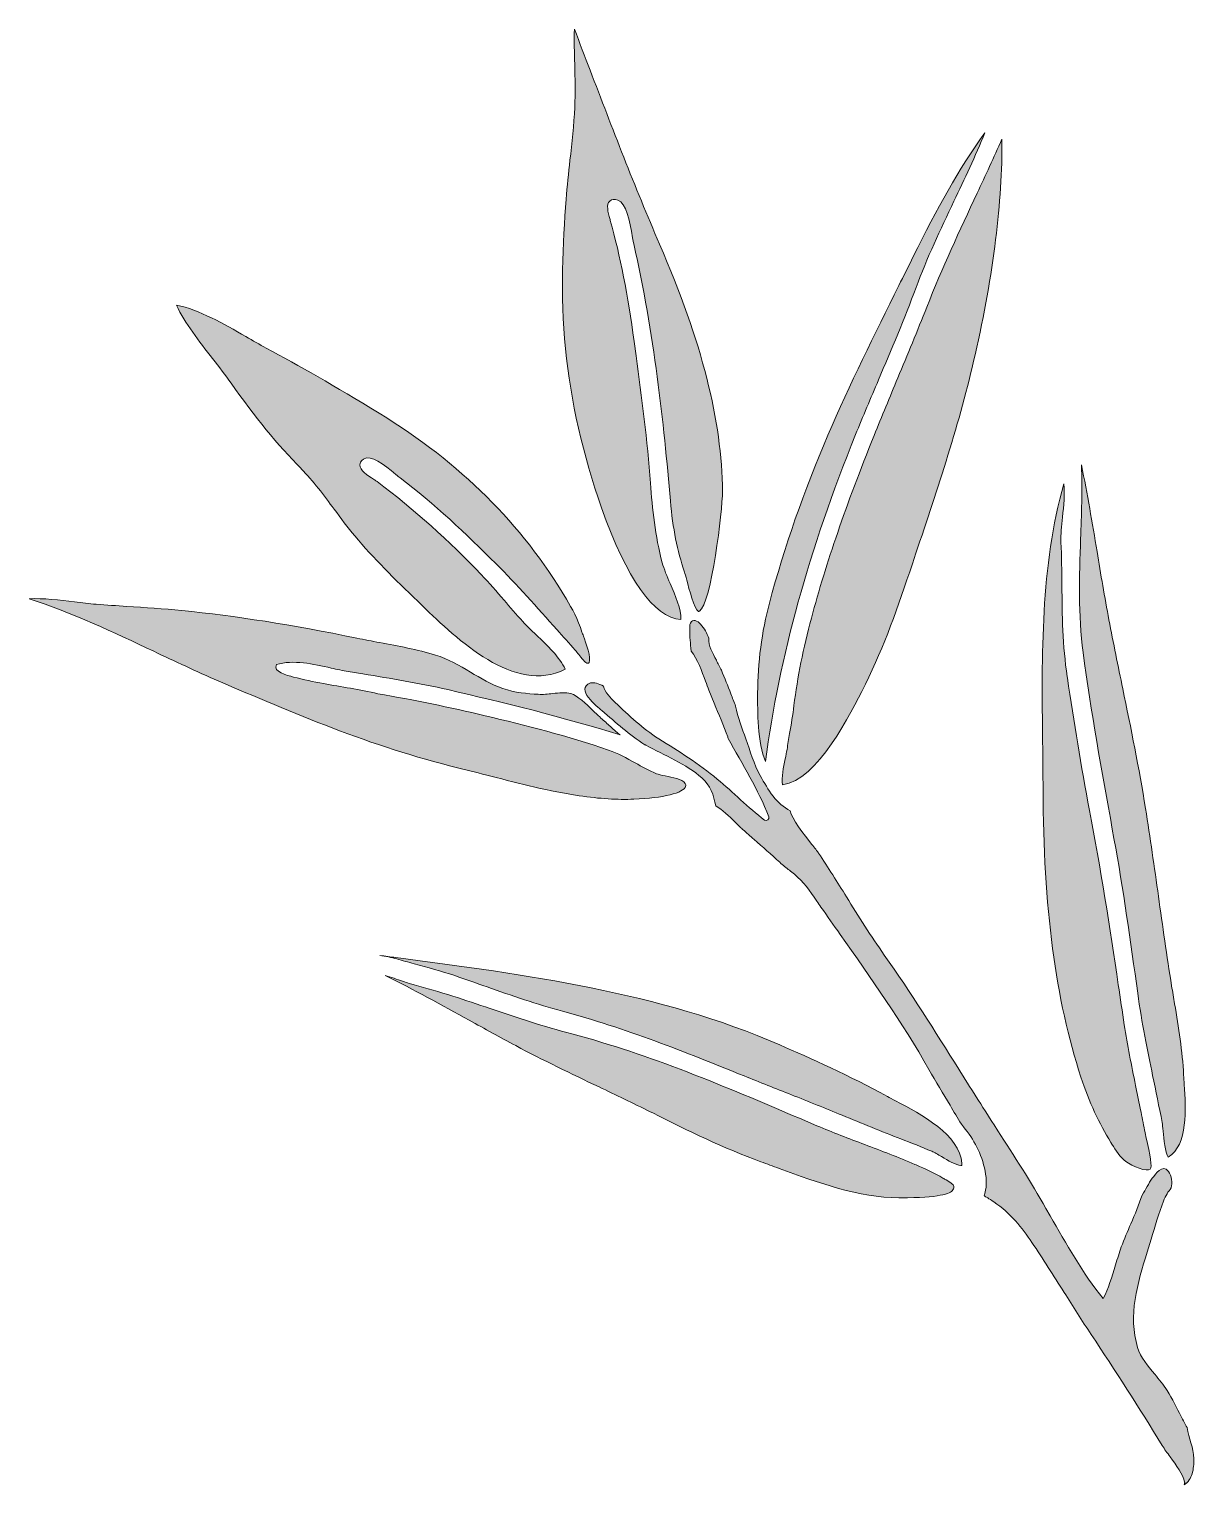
# Model space of a CAD drawing. Header units: inches. Extents: x 42 to 168, y -287 to -10.
# Drawn here: x 41.5 to 113, y -211.3 to -122 of the extents above; entities that cross this region are included whole.
import ezdxf

# ---------------------------------------------------------------- set-up
doc = ezdxf.new("R2010")
doc.units = ezdxf.units.IN
doc.header["$MEASUREMENT"] = 0
doc.layers.add('_U+0421_U+043B_U+043E_U+0439 1', color=7, linetype='Continuous')

# ---------------------------------------------------------------- blocks, each defined once
blk = doc.blocks.new('block 2')
at = {"layer": '_U+0421_U+043B_U+043E_U+0439 1', "true_color": 0xffffff}
h = blk.add_hatch(color=7, dxfattribs=at)
h.dxf.hatch_style = 2
edge = h.paths.add_edge_path()
edge.add_spline(control_points=[(76.624, -151.334), (78.183, -155.735), (79.82, -158.042), (81.492, -158.195), (81.502, -157.537), (81.163, -156.75), (80.834, -155.986), (80.638, -155.53), (80.453, -155.099), (80.348, -154.709), (79.909, -153.073), (79.741, -151.392), (79.626, -149.82), (79.434, -147.219), (79.082, -144.579), (78.741, -142.025), (78.741, -142.025), (78.623, -141.137), (78.623, -141.137), (78.247, -138.305), (77.769, -135.881), (77.162, -133.726), (77.162, -133.726), (77.143, -133.661), (77.143, -133.661), (77.007, -133.186), (76.904, -132.741), (77.129, -132.528), (77.245, -132.419), (77.41, -132.4), (77.621, -132.472), (78.131, -132.648), (78.35, -133.709), (78.531, -134.781), (78.558, -134.943), (78.581, -135.075), (78.599, -135.158), (79.849, -140.594), (80.438, -146.176), (80.849, -150.919), (80.996, -152.616), (81.263, -153.961), (81.714, -155.279), (81.747, -155.376), (81.794, -155.553), (81.851, -155.771), (81.99, -156.306), (82.317, -157.559), (82.578, -157.692), (82.591, -157.698), (82.598, -157.702), (82.623, -157.686), (83.354, -157.235), (84.048, -151.468), (84.041, -150.35), (84.013, -146.016), (82.787, -141.194), (80.185, -135.174), (80.185, -135.174), (80.185, -135.174), (80.185, -135.174), (78.661, -131.665), (77.271, -128.029), (75.926, -124.513), (75.604, -123.67), (75.282, -122.828), (74.958, -121.986), (74.94, -122.705), (74.959, -123.425), (74.977, -124.129), (75, -124.997), (75.024, -125.896), (74.979, -126.784), (74.924, -127.867), (74.805, -128.966), (74.689, -130.029), (74.603, -130.814), (74.514, -131.626), (74.453, -132.423), (74.249, -135.088), (74.084, -138.261), (74.413, -141.588), (74.728, -144.769), (75.492, -148.139), (76.624, -151.334)], knot_values=[0, 0, 0, 0, 1, 1, 1, 2, 2, 2, 3, 3, 3, 4, 4, 4, 5, 5, 5, 6, 6, 6, 7, 7, 7, 8, 8, 8, 9, 9, 9, 10, 10, 10, 11, 11, 11, 12, 12, 12, 13, 13, 13, 14, 14, 14, 15, 15, 15, 16, 16, 16, 17, 17, 17, 18, 18, 18, 19, 19, 19, 20, 20, 20, 21, 21, 21, 22, 22, 22, 23, 23, 23, 24, 24, 24, 25, 25, 25, 26, 26, 26, 27, 27, 27, 28, 28, 28, 28], degree=3, periodic=1)
h = blk.add_hatch(color=7, dxfattribs=at)
h.dxf.hatch_style = 2
edge = h.paths.add_edge_path()
edge.add_spline(control_points=[(92.207, -146.852), (92.661, -145.732), (93.143, -144.598), (93.609, -143.502), (94.395, -141.654), (95.208, -139.743), (95.913, -137.836), (96.583, -136.022), (97.424, -134.254), (98.239, -132.545), (98.887, -131.182), (99.555, -129.781), (100.136, -128.353), (98.497, -130.601), (97.212, -132.967), (95.746, -135.932), (95.451, -136.527), (95.156, -137.121), (94.861, -137.715), (93.382, -140.69), (91.852, -143.766), (90.512, -146.885), (89.028, -150.338), (87.854, -153.706), (86.921, -157.181), (86.456, -158.913), (86.199, -160.875), (86.197, -162.705), (86.197, -162.705), (86.197, -162.745), (86.197, -162.745), (86.195, -163.709), (86.193, -165.801), (86.675, -166.897), (87.533, -160.474), (89.345, -153.91), (92.207, -146.852)], knot_values=[0, 0, 0, 0, 1, 1, 1, 2, 2, 2, 3, 3, 3, 4, 4, 4, 5, 5, 5, 6, 6, 6, 7, 7, 7, 8, 8, 8, 9, 9, 9, 10, 10, 10, 11, 11, 11, 12, 12, 12, 12], degree=3, periodic=1)
h = blk.add_hatch(color=7, dxfattribs=at)
h.dxf.hatch_style = 2
edge = h.paths.add_edge_path()
edge.add_spline(control_points=[(96.573, -139.033), (95.997, -140.488), (95.386, -141.958), (94.795, -143.38), (94.307, -144.552), (93.82, -145.723), (93.346, -146.9), (91.599, -151.241), (90.411, -154.695), (89.494, -158.098), (88.992, -159.962), (88.643, -161.717), (88.426, -163.464), (88.354, -164.042), (88.256, -164.624), (88.161, -165.186), (88.106, -165.513), (88.051, -165.839), (88.001, -166.166), (87.975, -166.333), (87.934, -166.527), (87.891, -166.732), (87.781, -167.251), (87.647, -167.884), (87.731, -168.319), (89.842, -168.109), (91.944, -163.887), (92.745, -162.277), (92.745, -162.277), (92.806, -162.156), (92.806, -162.156), (93.968, -159.823), (94.801, -157.431), (95.692, -154.77), (95.692, -154.77), (95.908, -154.126), (95.908, -154.126), (97.235, -150.172), (98.606, -146.083), (99.537, -141.964), (100.663, -136.985), (101.215, -132.542), (101.183, -128.74), (100.683, -129.85), (100.166, -130.96), (99.663, -132.04), (98.605, -134.312), (97.51, -136.662), (96.573, -139.033)], knot_values=[0, 0, 0, 0, 1, 1, 1, 2, 2, 2, 3, 3, 3, 4, 4, 4, 5, 5, 5, 6, 6, 6, 7, 7, 7, 8, 8, 8, 9, 9, 9, 10, 10, 10, 11, 11, 11, 12, 12, 12, 13, 13, 13, 14, 14, 14, 15, 15, 15, 16, 16, 16, 16], degree=3, periodic=1)
h = blk.add_hatch(color=7, dxfattribs=at)
h.dxf.hatch_style = 2
edge = h.paths.add_edge_path()
edge.add_spline(control_points=[(53.901, -143.691), (55.359, -145.768), (56.764, -147.485), (58.197, -148.94), (58.197, -148.94), (58.197, -148.941), (58.197, -148.941), (58.945, -149.701), (59.596, -150.579), (60.225, -151.427), (60.631, -151.975), (61.05, -152.541), (61.488, -153.064), (62.648, -154.448), (63.922, -155.697), (65.348, -157.069), (65.348, -157.069), (65.642, -157.353), (65.642, -157.353), (67.758, -159.399), (71.279, -162.805), (74.397, -161.24), (74.04, -160.486), (73.316, -159.796), (72.615, -159.127), (72.317, -158.843), (72.035, -158.574), (71.79, -158.308), (71.397, -157.881), (71.015, -157.436), (70.646, -157.005), (70.197, -156.481), (69.733, -155.94), (69.25, -155.433), (67.281, -153.368), (65.129, -151.446), (62.853, -149.72), (62.822, -149.696), (62.765, -149.661), (62.694, -149.618), (62.224, -149.327), (61.803, -149.038), (61.803, -148.705), (61.803, -148.605), (61.843, -148.463), (62.029, -148.348), (62.485, -148.067), (63.259, -148.662), (64.012, -149.296), (64.117, -149.385), (64.205, -149.459), (64.264, -149.504), (66.361, -151.07), (68.327, -152.956), (70.138, -154.761), (71.432, -156.05), (72.683, -157.457), (73.892, -158.817), (74.265, -159.237), (74.637, -159.655), (75.009, -160.069), (75.076, -160.144), (75.15, -160.239), (75.227, -160.339), (75.382, -160.54), (75.642, -160.876), (75.781, -160.877), (75.803, -160.877), (75.828, -160.858), (75.856, -160.822), (76.024, -160.607), (75.641, -159.56), (75.515, -159.216), (75.476, -159.109), (75.444, -159.021), (75.425, -158.962), (75.175, -158.178), (74.804, -157.505), (74.474, -156.95), (71.721, -152.317), (67.963, -148.586), (62.985, -145.545), (60.21, -143.849), (58.073, -142.615), (56.056, -141.543), (55.658, -141.332), (55.24, -141.09), (54.797, -140.835), (53.453, -140.059), (51.943, -139.187), (50.554, -138.916), (51.077, -140.033), (51.935, -141.129), (52.767, -142.191), (53.174, -142.711), (53.559, -143.203), (53.901, -143.691)], knot_values=[0, 0, 0, 0, 1, 1, 1, 2, 2, 2, 3, 3, 3, 4, 4, 4, 5, 5, 5, 6, 6, 6, 7, 7, 7, 8, 8, 8, 9, 9, 9, 10, 10, 10, 11, 11, 11, 12, 12, 12, 13, 13, 13, 14, 14, 14, 15, 15, 15, 16, 16, 16, 17, 17, 17, 18, 18, 18, 19, 19, 19, 20, 20, 20, 21, 21, 21, 22, 22, 22, 23, 23, 23, 24, 24, 24, 25, 25, 25, 26, 26, 26, 27, 27, 27, 28, 28, 28, 29, 29, 29, 30, 30, 30, 31, 31, 31, 32, 32, 32, 32], degree=3, periodic=1)
h = blk.add_hatch(color=7, dxfattribs=at)
h.dxf.hatch_style = 2
edge = h.paths.add_edge_path()
edge.add_spline(control_points=[(107.953, -171.046), (107.953, -171.046), (108.057, -171.619), (108.057, -171.619), (108.625, -174.76), (109.07, -177.9), (109.512, -181.109), (109.759, -182.899), (110.114, -184.661), (110.428, -186.148), (110.627, -187.091), (110.823, -188.063), (111.011, -189.038), (111.034, -189.159), (111.051, -189.349), (111.071, -189.569), (111.114, -190.041), (111.19, -190.878), (111.384, -191.163), (112.606, -190.399), (112.461, -188.188), (112.364, -186.711), (112.35, -186.5), (112.337, -186.303), (112.329, -186.125), (112.262, -184.663), (112.014, -183.188), (111.775, -181.761), (111.713, -181.391), (111.651, -181.02), (111.592, -180.65), (111.3, -178.824), (111.037, -176.962), (110.783, -175.161), (110.533, -173.393), (110.276, -171.565), (109.99, -169.773), (109.601, -167.322), (109.09, -164.84), (108.596, -162.44), (108.312, -161.054), (108.017, -159.622), (107.749, -158.211), (107.484, -156.821), (107.247, -155.401), (107.017, -154.028), (106.725, -152.281), (106.424, -150.487), (106.062, -148.715), (106.063, -148.72), (106.063, -148.725), (106.063, -148.73), (106.063, -148.73), (106.063, -148.732), (106.063, -148.732), (106.116, -150.241), (106.062, -151.769), (106.011, -153.247), (105.931, -155.535), (105.849, -157.901), (106.161, -160.217), (106.649, -163.843), (107.312, -167.505), (107.953, -171.046)], knot_values=[0, 0, 0, 0, 1, 1, 1, 2, 2, 2, 3, 3, 3, 4, 4, 4, 5, 5, 5, 6, 6, 6, 7, 7, 7, 8, 8, 8, 9, 9, 9, 10, 10, 10, 11, 11, 11, 12, 12, 12, 13, 13, 13, 14, 14, 14, 15, 15, 15, 16, 16, 16, 17, 17, 17, 18, 18, 18, 19, 19, 19, 20, 20, 20, 21, 21, 21, 21], degree=3, periodic=1)
h = blk.add_hatch(color=7, dxfattribs=at)
h.dxf.hatch_style = 2
edge = h.paths.add_edge_path()
edge.add_spline(control_points=[(103.704, -168.615), (103.716, -175.778), (104.477, -181.548), (106.03, -186.254), (106.534, -187.781), (107.136, -189.091), (107.869, -190.257), (107.869, -190.257), (107.931, -190.356), (107.931, -190.356), (108.176, -190.749), (108.43, -191.154), (108.791, -191.425), (109.152, -191.694), (110.109, -192.097), (110.282, -191.896), (110.395, -191.764), (110.306, -191.088), (110.019, -189.887), (109.978, -189.717), (109.946, -189.58), (109.931, -189.5), (109.854, -189.084), (109.769, -188.669), (109.684, -188.253), (109.684, -188.253), (109.381, -186.758), (109.381, -186.758), (109.133, -185.543), (108.877, -184.287), (108.688, -183.041), (108.564, -182.226), (108.442, -181.412), (108.32, -180.597), (107.794, -177.08), (107.25, -173.444), (106.555, -169.893), (106.029, -167.204), (105.607, -164.439), (105.199, -161.765), (105.199, -161.765), (105.189, -161.698), (105.189, -161.698), (104.898, -159.792), (104.879, -157.906), (104.86, -156.082), (104.851, -155.22), (104.842, -154.328), (104.805, -153.437), (104.805, -153.437), (104.805, -153.438), (104.805, -153.438), (104.786, -152.99), (104.84, -152.467), (104.898, -151.914), (104.971, -151.208), (105.047, -150.484), (104.977, -149.871), (103.556, -154.904), (103.619, -160.399), (103.68, -165.721), (103.691, -166.695), (103.702, -167.662), (103.704, -168.615)], knot_values=[0, 0, 0, 0, 1, 1, 1, 2, 2, 2, 3, 3, 3, 4, 4, 4, 5, 5, 5, 6, 6, 6, 7, 7, 7, 8, 8, 8, 9, 9, 9, 10, 10, 10, 11, 11, 11, 12, 12, 12, 13, 13, 13, 14, 14, 14, 15, 15, 15, 16, 16, 16, 17, 17, 17, 18, 18, 18, 19, 19, 19, 20, 20, 20, 21, 21, 21, 21], degree=3, periodic=1)
h = blk.add_hatch(color=7, dxfattribs=at)
h.dxf.hatch_style = 2
edge = h.paths.add_edge_path()
edge.add_spline(control_points=[(69.836, -167.797), (71.607, -168.255), (73.439, -168.729), (75.252, -168.996), (76.502, -169.18), (77.602, -169.25), (78.612, -169.21), (80.399, -169.14), (81.671, -168.824), (81.778, -168.424), (81.797, -168.349), (81.791, -168.291), (81.756, -168.236), (81.599, -167.986), (80.958, -167.861), (80.534, -167.778), (80.3, -167.733), (80.114, -167.697), (79.993, -167.646), (79.534, -167.455), (79.101, -167.214), (78.682, -166.981), (78.165, -166.693), (77.631, -166.396), (77.051, -166.195), (74.578, -165.338), (71.956, -164.685), (69.481, -164.091), (67.304, -163.568), (65.141, -163.126), (62.897, -162.738), (61.798, -162.478), (60.651, -162.324), (59.569, -162.12), (58.953, -162.004), (58.336, -161.88), (57.73, -161.717), (57.325, -161.609), (56.459, -161.408), (56.685, -160.949), (57.707, -160.647), (58.939, -160.917), (60.037, -161.165), (60.406, -161.248), (60.755, -161.327), (61.078, -161.38), (61.078, -161.38), (61.983, -161.527), (61.983, -161.527), (63.696, -161.805), (65.467, -162.092), (67.191, -162.491), (70.595, -163.279), (74.214, -164.159), (77.757, -165.268), (77.535, -165.074), (77.315, -164.88), (77.1, -164.688), (76.903, -164.514), (76.707, -164.34), (76.509, -164.167), (76.383, -164.057), (76.24, -163.917), (76.086, -163.765), (75.673, -163.357), (75.158, -162.851), (74.741, -162.734), (74.42, -162.644), (74.035, -162.686), (73.628, -162.73), (73.335, -162.762), (73.032, -162.796), (72.74, -162.778), (72.08, -162.739), (71.315, -162.676), (70.57, -162.42), (69.846, -162.171), (69.202, -161.785), (68.579, -161.413), (67.911, -161.014), (67.221, -160.601), (66.446, -160.369), (65.329, -160.036), (64.152, -159.815), (63.014, -159.602), (62.548, -159.514), (62.083, -159.427), (61.621, -159.332), (57.602, -158.508), (54.189, -157.971), (50.881, -157.642), (49.758, -157.53), (48.613, -157.456), (47.506, -157.384), (46.879, -157.343), (46.252, -157.302), (45.626, -157.254), (45.208, -157.223), (44.762, -157.168), (44.29, -157.109), (43.389, -156.997), (42.396, -156.872), (41.511, -156.922), (44.165, -157.781), (46.697, -158.977), (49.152, -160.137), (50.445, -160.748), (51.781, -161.38), (53.118, -161.954), (53.118, -161.954), (53.118, -161.954), (53.118, -161.954), (57.538, -163.855), (62.548, -166.009), (67.78, -167.277), (68.463, -167.442), (69.149, -167.619), (69.836, -167.797)], knot_values=[0, 0, 0, 0, 1, 1, 1, 2, 2, 2, 3, 3, 3, 4, 4, 4, 5, 5, 5, 6, 6, 6, 7, 7, 7, 8, 8, 8, 9, 9, 9, 10, 10, 10, 11, 11, 11, 12, 12, 12, 13, 13, 13, 14, 14, 14, 15, 15, 15, 16, 16, 16, 17, 17, 17, 18, 18, 18, 19, 19, 19, 20, 20, 20, 21, 21, 21, 22, 22, 22, 23, 23, 23, 24, 24, 24, 25, 25, 25, 26, 26, 26, 27, 27, 27, 28, 28, 28, 29, 29, 29, 30, 30, 30, 31, 31, 31, 32, 32, 32, 33, 33, 33, 34, 34, 34, 35, 35, 35, 36, 36, 36, 37, 37, 37, 38, 38, 38, 39, 39, 39, 39], degree=3, periodic=1)
h = blk.add_hatch(color=7, dxfattribs=at)
h.dxf.hatch_style = 2
edge = h.paths.add_edge_path()
edge.add_spline(control_points=[(83.666, -160.693), (83.411, -160.216), (83.183, -159.788), (83.21, -159.341), (83.076, -159.037), (82.936, -158.716), (82.702, -158.479), (82.506, -158.28), (82.229, -158.108), (82.076, -158.41), (82.022, -158.516), (82.038, -158.672), (82.034, -158.786), (82.021, -159.234), (82.083, -159.678), (82.123, -160.122), (82.51, -160.632), (82.778, -161.359), (83.005, -161.973), (83.076, -162.167), (83.144, -162.352), (83.211, -162.519), (83.211, -162.519), (83.538, -163.323), (83.538, -163.323), (83.814, -164), (84.1, -164.7), (84.362, -165.393), (84.374, -165.423), (84.386, -165.453), (84.398, -165.483), (85.258, -167.072), (86.239, -168.602), (86.88, -170.291), (86.933, -170.43), (86.741, -170.581), (86.621, -170.49), (85.601, -169.719), (84.7, -168.792), (83.719, -167.971), (82.593, -167.029), (81.368, -166.276), (80.129, -165.498), (79.128, -164.868), (78.313, -164.087), (77.457, -163.272), (77.176, -163.004), (76.821, -162.653), (76.744, -162.275), (76.456, -162.139), (76.128, -162.014), (75.949, -162.079), (74.945, -162.447), (76.37, -163.534), (76.647, -163.775), (77.505, -164.523), (78.334, -165.248), (79.277, -165.873), (79.299, -165.875), (79.322, -165.881), (79.345, -165.894), (80.472, -166.504), (81.815, -167.051), (82.785, -167.906), (83.269, -168.333), (83.52, -168.977), (83.628, -169.622), (84.038, -169.853), (84.445, -170.253), (84.813, -170.617), (84.977, -170.778), (85.133, -170.932), (85.278, -171.061), (85.511, -171.266), (85.745, -171.471), (85.98, -171.676), (86.501, -172.131), (87.04, -172.603), (87.555, -173.08), (87.755, -173.264), (87.955, -173.419), (88.148, -173.569), (88.248, -173.646), (88.349, -173.724), (88.45, -173.806), (89.006, -174.259), (89.403, -174.839), (89.823, -175.454), (89.908, -175.578), (89.994, -175.703), (90.082, -175.829), (90.473, -176.387), (90.865, -176.943), (91.257, -177.497), (93.13, -180.149), (95.068, -182.891), (96.704, -185.789), (97.123, -186.529), (97.567, -187.267), (97.998, -187.98), (98.229, -188.364), (98.463, -188.752), (98.694, -189.143), (99.368, -189.927), (99.859, -190.75), (100.109, -191.822), (100.226, -192.324), (100.275, -192.879), (100.143, -193.383), (100.129, -193.438), (100.108, -193.488), (100.088, -193.539), (100.198, -193.579), (100.366, -193.691), (100.688, -193.906), (101.711, -194.591), (102.413, -195.505), (103.02, -196.391), (103.704, -197.39), (104.362, -198.437), (104.999, -199.449), (105.536, -200.303), (106.091, -201.185), (106.66, -202.038), (108.123, -204.229), (109.589, -206.519), (111.018, -208.844), (111.154, -209.066), (111.324, -209.298), (111.503, -209.543), (111.882, -210.061), (112.274, -210.597), (112.386, -211.082), (112.388, -211.092), (112.391, -211.101), (112.393, -211.111), (112.382, -211.151), (112.373, -211.201), (112.364, -211.256), (112.598, -211.109), (112.778, -210.812), (112.849, -210.581), (112.939, -210.287), (112.958, -209.957), (112.95, -209.651), (112.933, -208.97), (112.651, -208.394), (112.535, -207.746), (112.415, -207.519), (112.297, -207.291), (112.182, -207.066), (111.912, -206.536), (111.633, -205.989), (111.317, -205.471), (111.101, -205.118), (110.822, -204.786), (110.553, -204.465), (110.129, -203.959), (109.691, -203.436), (109.507, -202.837), (108.901, -200.864), (109.506, -198.89), (110.092, -196.982), (110.092, -196.982), (110.335, -196.182), (110.335, -196.182), (110.568, -195.411), (110.808, -194.613), (111.095, -193.85), (111.219, -193.52), (111.383, -193.268), (111.566, -193.048), (111.641, -192.722), (111.61, -192.303), (111.392, -192.03), (111.02, -191.564), (110.606, -192.189), (110.408, -192.454), (110.172, -192.772), (110.007, -193.151), (109.785, -193.48), (109.59, -194.073), (109.338, -194.664), (109.089, -195.24), (108.888, -195.706), (108.68, -196.188), (108.507, -196.664), (108.381, -197.01), (108.269, -197.379), (108.152, -197.77), (107.936, -198.488), (107.713, -199.229), (107.389, -199.834), (106.171, -198.321), (105.099, -196.436), (104.147, -194.764), (104.147, -194.764), (103.885, -194.304), (103.885, -194.304), (102.959, -192.68), (101.929, -191.085), (100.933, -189.543), (100.933, -189.543), (100.699, -189.18), (100.699, -189.18), (99.968, -188.047), (99.241, -186.888), (98.538, -185.767), (97.083, -183.45), (95.579, -181.053), (93.968, -178.766), (93.152, -177.608), (92.385, -176.379), (91.643, -175.19), (91.093, -174.308), (90.525, -173.396), (89.939, -172.519), (89.853, -172.389), (89.702, -172.2), (89.512, -171.961), (89.066, -171.4), (88.269, -170.396), (88.203, -169.914), (87.351, -169.509), (86.846, -168.646), (86.358, -167.765), (85.962, -167.05), (85.748, -166.272), (85.475, -165.504), (85.246, -164.857), (84.963, -164.187), (84.849, -163.501), (84.748, -163.249), (84.649, -162.996), (84.554, -162.746), (84.374, -162.27), (84.187, -161.778), (83.975, -161.306), (83.879, -161.092), (83.77, -160.889), (83.666, -160.693)], knot_values=[0, 0, 0, 0, 1, 1, 1, 2, 2, 2, 3, 3, 3, 4, 4, 4, 5, 5, 5, 6, 6, 6, 7, 7, 7, 8, 8, 8, 9, 9, 9, 10, 10, 10, 11, 11, 11, 12, 12, 12, 13, 13, 13, 14, 14, 14, 15, 15, 15, 16, 16, 16, 17, 17, 17, 18, 18, 18, 19, 19, 19, 20, 20, 20, 21, 21, 21, 22, 22, 22, 23, 23, 23, 24, 24, 24, 25, 25, 25, 26, 26, 26, 27, 27, 27, 28, 28, 28, 29, 29, 29, 30, 30, 30, 31, 31, 31, 32, 32, 32, 33, 33, 33, 34, 34, 34, 35, 35, 35, 36, 36, 36, 37, 37, 37, 38, 38, 38, 39, 39, 39, 40, 40, 40, 41, 41, 41, 42, 42, 42, 43, 43, 43, 44, 44, 44, 45, 45, 45, 46, 46, 46, 47, 47, 47, 48, 48, 48, 49, 49, 49, 50, 50, 50, 51, 51, 51, 52, 52, 52, 53, 53, 53, 54, 54, 54, 55, 55, 55, 56, 56, 56, 57, 57, 57, 58, 58, 58, 59, 59, 59, 60, 60, 60, 61, 61, 61, 62, 62, 62, 63, 63, 63, 64, 64, 64, 65, 65, 65, 66, 66, 66, 67, 67, 67, 68, 68, 68, 69, 69, 69, 70, 70, 70, 71, 71, 71, 72, 72, 72, 73, 73, 73, 74, 74, 74, 75, 75, 75, 76, 76, 76, 77, 77, 77, 78, 78, 78, 79, 79, 79, 80, 80, 80, 80], degree=3, periodic=1)
h = blk.add_hatch(color=7, dxfattribs=at)
h.dxf.hatch_style = 2
edge = h.paths.add_edge_path()
edge.add_spline(control_points=[(94.658, -187.704), (94.479, -187.609), (94.31, -187.52), (94.155, -187.436), (91.859, -186.185), (89.422, -185.088), (87.555, -184.273), (80.166, -181.046), (71.955, -179.964), (64.014, -178.919), (63.684, -178.876), (63.354, -178.832), (63.024, -178.789), (63.382, -178.847), (63.74, -178.912), (64.067, -179.005), (64.42, -179.105), (64.774, -179.201), (65.128, -179.298), (65.947, -179.521), (66.794, -179.752), (67.616, -180.029), (68.28, -180.252), (68.939, -180.484), (69.598, -180.716), (71.102, -181.246), (72.657, -181.794), (74.231, -182.213), (78.059, -183.235), (81.775, -184.729), (85.367, -186.175), (86.334, -186.564), (87.301, -186.953), (88.272, -187.334), (89.316, -187.744), (90.37, -188.176), (91.39, -188.594), (92.567, -189.076), (93.784, -189.575), (94.99, -190.041), (95.612, -190.282), (96.255, -190.531), (96.879, -190.8), (97.039, -190.869), (97.253, -190.994), (97.479, -191.127), (97.866, -191.354), (98.395, -191.665), (98.654, -191.665), (98.654, -191.665), (98.655, -191.665), (98.655, -191.665), (98.682, -191.665), (98.707, -191.665), (98.73, -191.666), (98.724, -191.628), (98.719, -191.584), (98.717, -191.536), (98.619, -189.798), (96.236, -188.538), (94.658, -187.704)], knot_values=[0, 0, 0, 0, 1, 1, 1, 2, 2, 2, 3, 3, 3, 4, 4, 4, 5, 5, 5, 6, 6, 6, 7, 7, 7, 8, 8, 8, 9, 9, 9, 10, 10, 10, 11, 11, 11, 12, 12, 12, 13, 13, 13, 14, 14, 14, 15, 15, 15, 16, 16, 16, 17, 17, 17, 18, 18, 18, 19, 19, 19, 20, 20, 20, 20], degree=3, periodic=1)
h = blk.add_hatch(color=7, dxfattribs=at)
h.dxf.hatch_style = 2
edge = h.paths.add_edge_path()
edge.add_spline(control_points=[(97.759, -192.558), (97.697, -192.521), (97.633, -192.483), (97.568, -192.443), (97.056, -192.124), (96.478, -191.875), (95.919, -191.634), (95.919, -191.634), (95.849, -191.604), (95.849, -191.604), (94.834, -191.167), (93.782, -190.769), (92.764, -190.385), (91.797, -190.019), (90.796, -189.641), (89.826, -189.229), (89.826, -189.229), (88.765, -188.777), (88.765, -188.777), (84.243, -186.848), (79.567, -184.853), (74.81, -183.604), (73.097, -183.153), (71.417, -182.589), (69.792, -182.043), (69.032, -181.788), (68.269, -181.531), (67.497, -181.284), (66.677, -181.021), (65.883, -180.791), (65.137, -180.6), (64.961, -180.555), (64.712, -180.468), (64.423, -180.368), (64.104, -180.258), (63.705, -180.119), (63.342, -180.02), (65.091, -180.876), (66.831, -181.838), (68.514, -182.768), (69.445, -183.282), (70.408, -183.814), (71.358, -184.32), (73.033, -185.213), (74.779, -186.047), (76.469, -186.855), (77.498, -187.347), (78.563, -187.856), (79.601, -188.373), (79.601, -188.373), (79.76, -188.451), (79.76, -188.451), (81.91, -189.522), (84.133, -190.629), (86.4, -191.439), (86.767, -191.571), (87.141, -191.708), (87.518, -191.847), (89.921, -192.73), (92.405, -193.642), (94.85, -193.646), (94.85, -193.646), (94.972, -193.646), (94.972, -193.646), (97.335, -193.665), (98.016, -193.394), (98.167, -193.172), (98.228, -193.082), (98.252, -193.008), (98.24, -192.952), (98.212, -192.826), (97.992, -192.696), (97.759, -192.558)], knot_values=[0, 0, 0, 0, 1, 1, 1, 2, 2, 2, 3, 3, 3, 4, 4, 4, 5, 5, 5, 6, 6, 6, 7, 7, 7, 8, 8, 8, 9, 9, 9, 10, 10, 10, 11, 11, 11, 12, 12, 12, 13, 13, 13, 14, 14, 14, 15, 15, 15, 16, 16, 16, 17, 17, 17, 18, 18, 18, 19, 19, 19, 20, 20, 20, 21, 21, 21, 22, 22, 22, 23, 23, 23, 24, 24, 24, 24], degree=3, periodic=1)
at = {"layer": '_U+0421_U+043B_U+043E_U+0439 1', "lineweight": 0}
for points, knots in [([(76.624, -151.334), (78.183, -155.735), (79.82, -158.042), (81.492, -158.195), (81.502, -157.537), (81.163, -156.75), (80.834, -155.986), (80.638, -155.53), (80.453, -155.099), (80.348, -154.709), (79.909, -153.073), (79.741, -151.392), (79.626, -149.82), (79.434, -147.219), (79.082, -144.579), (78.741, -142.025), (78.741, -142.025), (78.623, -141.137), (78.623, -141.137), (78.247, -138.305), (77.769, -135.881), (77.162, -133.726), (77.162, -133.726), (77.143, -133.661), (77.143, -133.661), (77.007, -133.186), (76.904, -132.741), (77.129, -132.528), (77.245, -132.419), (77.41, -132.4), (77.621, -132.472), (78.131, -132.648), (78.35, -133.709), (78.531, -134.781), (78.558, -134.943), (78.581, -135.075), (78.599, -135.158), (79.849, -140.594), (80.438, -146.176), (80.849, -150.919), (80.996, -152.616), (81.263, -153.961), (81.714, -155.279), (81.747, -155.376), (81.794, -155.553), (81.851, -155.771), (81.99, -156.306), (82.317, -157.559), (82.578, -157.692), (82.591, -157.698), (82.598, -157.702), (82.623, -157.686), (83.354, -157.235), (84.048, -151.468), (84.041, -150.35), (84.013, -146.016), (82.787, -141.194), (80.185, -135.174), (80.185, -135.174), (80.185, -135.174), (80.185, -135.174), (78.661, -131.665), (77.271, -128.029), (75.926, -124.513), (75.604, -123.67), (75.282, -122.828), (74.958, -121.986), (74.94, -122.705), (74.959, -123.425), (74.977, -124.129), (75, -124.997), (75.024, -125.896), (74.979, -126.784), (74.924, -127.867), (74.805, -128.966), (74.689, -130.029), (74.603, -130.814), (74.514, -131.626), (74.453, -132.423), (74.249, -135.088), (74.084, -138.261), (74.413, -141.588), (74.728, -144.769), (75.492, -148.139), (76.624, -151.334)], [0, 0, 0, 0, 1, 1, 1, 2, 2, 2, 3, 3, 3, 4, 4, 4, 5, 5, 5, 6, 6, 6, 7, 7, 7, 8, 8, 8, 9, 9, 9, 10, 10, 10, 11, 11, 11, 12, 12, 12, 13, 13, 13, 14, 14, 14, 15, 15, 15, 16, 16, 16, 17, 17, 17, 18, 18, 18, 19, 19, 19, 20, 20, 20, 21, 21, 21, 22, 22, 22, 23, 23, 23, 24, 24, 24, 25, 25, 25, 26, 26, 26, 27, 27, 27, 28, 28, 28, 28]), ([(92.207, -146.852), (92.661, -145.732), (93.143, -144.598), (93.609, -143.502), (94.395, -141.654), (95.208, -139.743), (95.913, -137.836), (96.583, -136.022), (97.424, -134.254), (98.239, -132.545), (98.887, -131.182), (99.555, -129.781), (100.136, -128.353), (98.497, -130.601), (97.212, -132.967), (95.746, -135.932), (95.451, -136.527), (95.156, -137.121), (94.861, -137.715), (93.382, -140.69), (91.852, -143.766), (90.512, -146.885), (89.028, -150.338), (87.854, -153.706), (86.921, -157.181), (86.456, -158.913), (86.199, -160.875), (86.197, -162.705), (86.197, -162.705), (86.197, -162.745), (86.197, -162.745), (86.195, -163.709), (86.193, -165.801), (86.675, -166.897), (87.533, -160.474), (89.345, -153.91), (92.207, -146.852)], [0, 0, 0, 0, 1, 1, 1, 2, 2, 2, 3, 3, 3, 4, 4, 4, 5, 5, 5, 6, 6, 6, 7, 7, 7, 8, 8, 8, 9, 9, 9, 10, 10, 10, 11, 11, 11, 12, 12, 12, 12]), ([(96.573, -139.033), (95.997, -140.488), (95.386, -141.958), (94.795, -143.38), (94.307, -144.552), (93.82, -145.723), (93.346, -146.9), (91.599, -151.241), (90.411, -154.695), (89.494, -158.098), (88.992, -159.962), (88.643, -161.717), (88.426, -163.464), (88.354, -164.042), (88.256, -164.624), (88.161, -165.186), (88.106, -165.513), (88.051, -165.839), (88.001, -166.166), (87.975, -166.333), (87.934, -166.527), (87.891, -166.732), (87.781, -167.251), (87.647, -167.884), (87.731, -168.319), (89.842, -168.109), (91.944, -163.887), (92.745, -162.277), (92.745, -162.277), (92.806, -162.156), (92.806, -162.156), (93.968, -159.823), (94.801, -157.431), (95.692, -154.77), (95.692, -154.77), (95.908, -154.126), (95.908, -154.126), (97.235, -150.172), (98.606, -146.083), (99.537, -141.964), (100.663, -136.985), (101.215, -132.542), (101.183, -128.74), (100.683, -129.85), (100.166, -130.96), (99.663, -132.04), (98.605, -134.312), (97.51, -136.662), (96.573, -139.033)], [0, 0, 0, 0, 1, 1, 1, 2, 2, 2, 3, 3, 3, 4, 4, 4, 5, 5, 5, 6, 6, 6, 7, 7, 7, 8, 8, 8, 9, 9, 9, 10, 10, 10, 11, 11, 11, 12, 12, 12, 13, 13, 13, 14, 14, 14, 15, 15, 15, 16, 16, 16, 16]), ([(53.901, -143.691), (55.359, -145.768), (56.764, -147.485), (58.197, -148.94), (58.197, -148.94), (58.197, -148.941), (58.197, -148.941), (58.945, -149.701), (59.596, -150.579), (60.225, -151.427), (60.631, -151.975), (61.05, -152.541), (61.488, -153.064), (62.648, -154.448), (63.922, -155.697), (65.348, -157.069), (65.348, -157.069), (65.642, -157.353), (65.642, -157.353), (67.758, -159.399), (71.279, -162.805), (74.397, -161.24), (74.04, -160.486), (73.316, -159.796), (72.615, -159.127), (72.317, -158.843), (72.035, -158.574), (71.79, -158.308), (71.397, -157.881), (71.015, -157.436), (70.646, -157.005), (70.197, -156.481), (69.733, -155.94), (69.25, -155.433), (67.281, -153.368), (65.129, -151.446), (62.853, -149.72), (62.822, -149.696), (62.765, -149.661), (62.694, -149.618), (62.224, -149.327), (61.803, -149.038), (61.803, -148.705), (61.803, -148.605), (61.843, -148.463), (62.029, -148.348), (62.485, -148.067), (63.259, -148.662), (64.012, -149.296), (64.117, -149.385), (64.205, -149.459), (64.264, -149.504), (66.361, -151.07), (68.327, -152.956), (70.138, -154.761), (71.432, -156.05), (72.683, -157.457), (73.892, -158.817), (74.265, -159.237), (74.637, -159.655), (75.009, -160.069), (75.076, -160.144), (75.15, -160.239), (75.227, -160.339), (75.382, -160.54), (75.642, -160.876), (75.781, -160.877), (75.803, -160.877), (75.828, -160.858), (75.856, -160.822), (76.024, -160.607), (75.641, -159.56), (75.515, -159.216), (75.476, -159.109), (75.444, -159.021), (75.425, -158.962), (75.175, -158.178), (74.804, -157.505), (74.474, -156.95), (71.721, -152.317), (67.963, -148.586), (62.985, -145.545), (60.21, -143.849), (58.073, -142.615), (56.056, -141.543), (55.658, -141.332), (55.24, -141.09), (54.797, -140.835), (53.453, -140.059), (51.943, -139.187), (50.554, -138.916), (51.077, -140.033), (51.935, -141.129), (52.767, -142.191), (53.174, -142.711), (53.559, -143.203), (53.901, -143.691)], [0, 0, 0, 0, 1, 1, 1, 2, 2, 2, 3, 3, 3, 4, 4, 4, 5, 5, 5, 6, 6, 6, 7, 7, 7, 8, 8, 8, 9, 9, 9, 10, 10, 10, 11, 11, 11, 12, 12, 12, 13, 13, 13, 14, 14, 14, 15, 15, 15, 16, 16, 16, 17, 17, 17, 18, 18, 18, 19, 19, 19, 20, 20, 20, 21, 21, 21, 22, 22, 22, 23, 23, 23, 24, 24, 24, 25, 25, 25, 26, 26, 26, 27, 27, 27, 28, 28, 28, 29, 29, 29, 30, 30, 30, 31, 31, 31, 32, 32, 32, 32]), ([(107.953, -171.046), (107.953, -171.046), (108.057, -171.619), (108.057, -171.619), (108.625, -174.76), (109.07, -177.9), (109.512, -181.109), (109.759, -182.899), (110.114, -184.661), (110.428, -186.148), (110.627, -187.091), (110.823, -188.063), (111.011, -189.038), (111.034, -189.159), (111.051, -189.349), (111.071, -189.569), (111.114, -190.041), (111.19, -190.878), (111.384, -191.163), (112.606, -190.399), (112.461, -188.188), (112.364, -186.711), (112.35, -186.5), (112.337, -186.303), (112.329, -186.125), (112.262, -184.663), (112.014, -183.188), (111.775, -181.761), (111.713, -181.391), (111.651, -181.02), (111.592, -180.65), (111.3, -178.824), (111.037, -176.962), (110.783, -175.161), (110.533, -173.393), (110.276, -171.565), (109.99, -169.773), (109.601, -167.322), (109.09, -164.84), (108.596, -162.44), (108.312, -161.054), (108.017, -159.622), (107.749, -158.211), (107.484, -156.821), (107.247, -155.401), (107.017, -154.028), (106.725, -152.281), (106.424, -150.487), (106.062, -148.715), (106.063, -148.72), (106.063, -148.725), (106.063, -148.73), (106.063, -148.73), (106.063, -148.732), (106.063, -148.732), (106.116, -150.241), (106.062, -151.769), (106.011, -153.247), (105.931, -155.535), (105.849, -157.901), (106.161, -160.217), (106.649, -163.843), (107.312, -167.505), (107.953, -171.046)], [0, 0, 0, 0, 1, 1, 1, 2, 2, 2, 3, 3, 3, 4, 4, 4, 5, 5, 5, 6, 6, 6, 7, 7, 7, 8, 8, 8, 9, 9, 9, 10, 10, 10, 11, 11, 11, 12, 12, 12, 13, 13, 13, 14, 14, 14, 15, 15, 15, 16, 16, 16, 17, 17, 17, 18, 18, 18, 19, 19, 19, 20, 20, 20, 21, 21, 21, 21]), ([(103.704, -168.615), (103.716, -175.778), (104.477, -181.548), (106.03, -186.254), (106.534, -187.781), (107.136, -189.091), (107.869, -190.257), (107.869, -190.257), (107.931, -190.356), (107.931, -190.356), (108.176, -190.749), (108.43, -191.154), (108.791, -191.425), (109.152, -191.694), (110.109, -192.097), (110.282, -191.896), (110.395, -191.764), (110.306, -191.088), (110.019, -189.887), (109.978, -189.717), (109.946, -189.58), (109.931, -189.5), (109.854, -189.084), (109.769, -188.669), (109.684, -188.253), (109.684, -188.253), (109.381, -186.758), (109.381, -186.758), (109.133, -185.543), (108.877, -184.287), (108.688, -183.041), (108.564, -182.226), (108.442, -181.412), (108.32, -180.597), (107.794, -177.08), (107.25, -173.444), (106.555, -169.893), (106.029, -167.204), (105.607, -164.439), (105.199, -161.765), (105.199, -161.765), (105.189, -161.698), (105.189, -161.698), (104.898, -159.792), (104.879, -157.906), (104.86, -156.082), (104.851, -155.22), (104.842, -154.328), (104.805, -153.437), (104.805, -153.437), (104.805, -153.438), (104.805, -153.438), (104.786, -152.99), (104.84, -152.467), (104.898, -151.914), (104.971, -151.208), (105.047, -150.484), (104.977, -149.871), (103.556, -154.904), (103.619, -160.399), (103.68, -165.721), (103.691, -166.695), (103.702, -167.662), (103.704, -168.615)], [0, 0, 0, 0, 1, 1, 1, 2, 2, 2, 3, 3, 3, 4, 4, 4, 5, 5, 5, 6, 6, 6, 7, 7, 7, 8, 8, 8, 9, 9, 9, 10, 10, 10, 11, 11, 11, 12, 12, 12, 13, 13, 13, 14, 14, 14, 15, 15, 15, 16, 16, 16, 17, 17, 17, 18, 18, 18, 19, 19, 19, 20, 20, 20, 21, 21, 21, 21]), ([(69.836, -167.797), (71.607, -168.255), (73.439, -168.729), (75.252, -168.996), (76.502, -169.18), (77.602, -169.25), (78.612, -169.21), (80.399, -169.14), (81.671, -168.824), (81.778, -168.424), (81.797, -168.349), (81.791, -168.291), (81.756, -168.236), (81.599, -167.986), (80.958, -167.861), (80.534, -167.778), (80.3, -167.733), (80.114, -167.697), (79.993, -167.646), (79.534, -167.455), (79.101, -167.214), (78.682, -166.981), (78.165, -166.693), (77.631, -166.396), (77.051, -166.195), (74.578, -165.338), (71.956, -164.685), (69.481, -164.091), (67.304, -163.568), (65.141, -163.126), (62.897, -162.738), (61.798, -162.478), (60.651, -162.324), (59.569, -162.12), (58.953, -162.004), (58.336, -161.88), (57.73, -161.717), (57.325, -161.609), (56.459, -161.408), (56.685, -160.949), (57.707, -160.647), (58.939, -160.917), (60.037, -161.165), (60.406, -161.248), (60.755, -161.327), (61.078, -161.38), (61.078, -161.38), (61.983, -161.527), (61.983, -161.527), (63.696, -161.805), (65.467, -162.092), (67.191, -162.491), (70.595, -163.279), (74.214, -164.159), (77.757, -165.268), (77.535, -165.074), (77.315, -164.88), (77.1, -164.688), (76.903, -164.514), (76.707, -164.34), (76.509, -164.167), (76.383, -164.057), (76.24, -163.917), (76.086, -163.765), (75.673, -163.357), (75.158, -162.851), (74.741, -162.734), (74.42, -162.644), (74.035, -162.686), (73.628, -162.73), (73.335, -162.762), (73.032, -162.796), (72.74, -162.778), (72.08, -162.739), (71.315, -162.676), (70.57, -162.42), (69.846, -162.171), (69.202, -161.785), (68.579, -161.413), (67.911, -161.014), (67.221, -160.601), (66.446, -160.369), (65.329, -160.036), (64.152, -159.815), (63.014, -159.602), (62.548, -159.514), (62.083, -159.427), (61.621, -159.332), (57.602, -158.508), (54.189, -157.971), (50.881, -157.642), (49.758, -157.53), (48.613, -157.456), (47.506, -157.384), (46.879, -157.343), (46.252, -157.302), (45.626, -157.254), (45.208, -157.223), (44.762, -157.168), (44.29, -157.109), (43.389, -156.997), (42.396, -156.872), (41.511, -156.922), (44.165, -157.781), (46.697, -158.977), (49.152, -160.137), (50.445, -160.748), (51.781, -161.38), (53.118, -161.954), (53.118, -161.954), (53.118, -161.954), (53.118, -161.954), (57.538, -163.855), (62.548, -166.009), (67.78, -167.277), (68.463, -167.442), (69.149, -167.619), (69.836, -167.797)], [0, 0, 0, 0, 1, 1, 1, 2, 2, 2, 3, 3, 3, 4, 4, 4, 5, 5, 5, 6, 6, 6, 7, 7, 7, 8, 8, 8, 9, 9, 9, 10, 10, 10, 11, 11, 11, 12, 12, 12, 13, 13, 13, 14, 14, 14, 15, 15, 15, 16, 16, 16, 17, 17, 17, 18, 18, 18, 19, 19, 19, 20, 20, 20, 21, 21, 21, 22, 22, 22, 23, 23, 23, 24, 24, 24, 25, 25, 25, 26, 26, 26, 27, 27, 27, 28, 28, 28, 29, 29, 29, 30, 30, 30, 31, 31, 31, 32, 32, 32, 33, 33, 33, 34, 34, 34, 35, 35, 35, 36, 36, 36, 37, 37, 37, 38, 38, 38, 39, 39, 39, 39]), ([(83.666, -160.693), (83.411, -160.216), (83.183, -159.788), (83.21, -159.341), (83.076, -159.037), (82.936, -158.716), (82.702, -158.479), (82.506, -158.28), (82.229, -158.108), (82.076, -158.41), (82.022, -158.516), (82.038, -158.672), (82.034, -158.786), (82.021, -159.234), (82.083, -159.678), (82.123, -160.122), (82.51, -160.632), (82.778, -161.359), (83.005, -161.973), (83.076, -162.167), (83.144, -162.352), (83.211, -162.519), (83.211, -162.519), (83.538, -163.323), (83.538, -163.323), (83.814, -164), (84.1, -164.7), (84.362, -165.393), (84.374, -165.423), (84.386, -165.453), (84.398, -165.483), (85.258, -167.072), (86.239, -168.602), (86.88, -170.291), (86.933, -170.43), (86.741, -170.581), (86.621, -170.49), (85.601, -169.719), (84.7, -168.792), (83.719, -167.971), (82.593, -167.029), (81.368, -166.276), (80.129, -165.498), (79.128, -164.868), (78.313, -164.087), (77.457, -163.272), (77.176, -163.004), (76.821, -162.653), (76.744, -162.275), (76.456, -162.139), (76.128, -162.014), (75.949, -162.079), (74.945, -162.447), (76.37, -163.534), (76.647, -163.775), (77.505, -164.523), (78.334, -165.248), (79.277, -165.873), (79.299, -165.875), (79.322, -165.881), (79.345, -165.894), (80.472, -166.504), (81.815, -167.051), (82.785, -167.906), (83.269, -168.333), (83.52, -168.977), (83.628, -169.622), (84.038, -169.853), (84.445, -170.253), (84.813, -170.617), (84.977, -170.778), (85.133, -170.932), (85.278, -171.061), (85.511, -171.266), (85.745, -171.471), (85.98, -171.676), (86.501, -172.131), (87.04, -172.603), (87.555, -173.08), (87.755, -173.264), (87.955, -173.419), (88.148, -173.569), (88.248, -173.646), (88.349, -173.724), (88.45, -173.806), (89.006, -174.259), (89.403, -174.839), (89.823, -175.454), (89.908, -175.578), (89.994, -175.703), (90.082, -175.829), (90.473, -176.387), (90.865, -176.943), (91.257, -177.497), (93.13, -180.149), (95.068, -182.891), (96.704, -185.789), (97.123, -186.529), (97.567, -187.267), (97.998, -187.98), (98.229, -188.364), (98.463, -188.752), (98.694, -189.143), (99.368, -189.927), (99.859, -190.75), (100.109, -191.822), (100.226, -192.324), (100.275, -192.879), (100.143, -193.383), (100.129, -193.438), (100.108, -193.488), (100.088, -193.539), (100.198, -193.579), (100.366, -193.691), (100.688, -193.906), (101.711, -194.591), (102.413, -195.505), (103.02, -196.391), (103.704, -197.39), (104.362, -198.437), (104.999, -199.449), (105.536, -200.303), (106.091, -201.185), (106.66, -202.038), (108.123, -204.229), (109.589, -206.519), (111.018, -208.844), (111.154, -209.066), (111.324, -209.298), (111.503, -209.543), (111.882, -210.061), (112.274, -210.597), (112.386, -211.082), (112.388, -211.092), (112.391, -211.101), (112.393, -211.111), (112.382, -211.151), (112.373, -211.201), (112.364, -211.256), (112.598, -211.109), (112.778, -210.812), (112.849, -210.581), (112.939, -210.287), (112.958, -209.957), (112.95, -209.651), (112.933, -208.97), (112.651, -208.394), (112.535, -207.746), (112.415, -207.519), (112.297, -207.291), (112.182, -207.066), (111.912, -206.536), (111.633, -205.989), (111.317, -205.471), (111.101, -205.118), (110.822, -204.786), (110.553, -204.465), (110.129, -203.959), (109.691, -203.436), (109.507, -202.837), (108.901, -200.864), (109.506, -198.89), (110.092, -196.982), (110.092, -196.982), (110.335, -196.182), (110.335, -196.182), (110.568, -195.411), (110.808, -194.613), (111.095, -193.85), (111.219, -193.52), (111.383, -193.268), (111.566, -193.048), (111.641, -192.722), (111.61, -192.303), (111.392, -192.03), (111.02, -191.564), (110.606, -192.189), (110.408, -192.454), (110.172, -192.772), (110.007, -193.151), (109.785, -193.48), (109.59, -194.073), (109.338, -194.664), (109.089, -195.24), (108.888, -195.706), (108.68, -196.188), (108.507, -196.664), (108.381, -197.01), (108.269, -197.379), (108.152, -197.77), (107.936, -198.488), (107.713, -199.229), (107.389, -199.834), (106.171, -198.321), (105.099, -196.436), (104.147, -194.764), (104.147, -194.764), (103.885, -194.304), (103.885, -194.304), (102.959, -192.68), (101.929, -191.085), (100.933, -189.543), (100.933, -189.543), (100.699, -189.18), (100.699, -189.18), (99.968, -188.047), (99.241, -186.888), (98.538, -185.767), (97.083, -183.45), (95.579, -181.053), (93.968, -178.766), (93.152, -177.608), (92.385, -176.379), (91.643, -175.19), (91.093, -174.308), (90.525, -173.396), (89.939, -172.519), (89.853, -172.389), (89.702, -172.2), (89.512, -171.961), (89.066, -171.4), (88.269, -170.396), (88.203, -169.914), (87.351, -169.509), (86.846, -168.646), (86.358, -167.765), (85.962, -167.05), (85.748, -166.272), (85.475, -165.504), (85.246, -164.857), (84.963, -164.187), (84.849, -163.501), (84.748, -163.249), (84.649, -162.996), (84.554, -162.746), (84.374, -162.27), (84.187, -161.778), (83.975, -161.306), (83.879, -161.092), (83.77, -160.889), (83.666, -160.693)], [0, 0, 0, 0, 1, 1, 1, 2, 2, 2, 3, 3, 3, 4, 4, 4, 5, 5, 5, 6, 6, 6, 7, 7, 7, 8, 8, 8, 9, 9, 9, 10, 10, 10, 11, 11, 11, 12, 12, 12, 13, 13, 13, 14, 14, 14, 15, 15, 15, 16, 16, 16, 17, 17, 17, 18, 18, 18, 19, 19, 19, 20, 20, 20, 21, 21, 21, 22, 22, 22, 23, 23, 23, 24, 24, 24, 25, 25, 25, 26, 26, 26, 27, 27, 27, 28, 28, 28, 29, 29, 29, 30, 30, 30, 31, 31, 31, 32, 32, 32, 33, 33, 33, 34, 34, 34, 35, 35, 35, 36, 36, 36, 37, 37, 37, 38, 38, 38, 39, 39, 39, 40, 40, 40, 41, 41, 41, 42, 42, 42, 43, 43, 43, 44, 44, 44, 45, 45, 45, 46, 46, 46, 47, 47, 47, 48, 48, 48, 49, 49, 49, 50, 50, 50, 51, 51, 51, 52, 52, 52, 53, 53, 53, 54, 54, 54, 55, 55, 55, 56, 56, 56, 57, 57, 57, 58, 58, 58, 59, 59, 59, 60, 60, 60, 61, 61, 61, 62, 62, 62, 63, 63, 63, 64, 64, 64, 65, 65, 65, 66, 66, 66, 67, 67, 67, 68, 68, 68, 69, 69, 69, 70, 70, 70, 71, 71, 71, 72, 72, 72, 73, 73, 73, 74, 74, 74, 75, 75, 75, 76, 76, 76, 77, 77, 77, 78, 78, 78, 79, 79, 79, 80, 80, 80, 80]), ([(94.658, -187.704), (94.479, -187.609), (94.31, -187.52), (94.155, -187.436), (91.859, -186.185), (89.422, -185.088), (87.555, -184.273), (80.166, -181.046), (71.955, -179.964), (64.014, -178.919), (63.684, -178.876), (63.354, -178.832), (63.024, -178.789), (63.382, -178.847), (63.74, -178.912), (64.067, -179.005), (64.42, -179.105), (64.774, -179.201), (65.128, -179.298), (65.947, -179.521), (66.794, -179.752), (67.616, -180.029), (68.28, -180.252), (68.939, -180.484), (69.598, -180.716), (71.102, -181.246), (72.657, -181.794), (74.231, -182.213), (78.059, -183.235), (81.775, -184.729), (85.367, -186.175), (86.334, -186.564), (87.301, -186.953), (88.272, -187.334), (89.316, -187.744), (90.37, -188.176), (91.39, -188.594), (92.567, -189.076), (93.784, -189.575), (94.99, -190.041), (95.612, -190.282), (96.255, -190.531), (96.879, -190.8), (97.039, -190.869), (97.253, -190.994), (97.479, -191.127), (97.866, -191.354), (98.395, -191.665), (98.654, -191.665), (98.654, -191.665), (98.655, -191.665), (98.655, -191.665), (98.682, -191.665), (98.707, -191.665), (98.73, -191.666), (98.724, -191.628), (98.719, -191.584), (98.717, -191.536), (98.619, -189.798), (96.236, -188.538), (94.658, -187.704)], [0, 0, 0, 0, 1, 1, 1, 2, 2, 2, 3, 3, 3, 4, 4, 4, 5, 5, 5, 6, 6, 6, 7, 7, 7, 8, 8, 8, 9, 9, 9, 10, 10, 10, 11, 11, 11, 12, 12, 12, 13, 13, 13, 14, 14, 14, 15, 15, 15, 16, 16, 16, 17, 17, 17, 18, 18, 18, 19, 19, 19, 20, 20, 20, 20]), ([(97.759, -192.558), (97.697, -192.521), (97.633, -192.483), (97.568, -192.443), (97.056, -192.124), (96.478, -191.875), (95.919, -191.634), (95.919, -191.634), (95.849, -191.604), (95.849, -191.604), (94.834, -191.167), (93.782, -190.769), (92.764, -190.385), (91.797, -190.019), (90.796, -189.641), (89.826, -189.229), (89.826, -189.229), (88.765, -188.777), (88.765, -188.777), (84.243, -186.848), (79.567, -184.853), (74.81, -183.604), (73.097, -183.153), (71.417, -182.589), (69.792, -182.043), (69.032, -181.788), (68.269, -181.531), (67.497, -181.284), (66.677, -181.021), (65.883, -180.791), (65.137, -180.6), (64.961, -180.555), (64.712, -180.468), (64.423, -180.368), (64.104, -180.258), (63.705, -180.119), (63.342, -180.02), (65.091, -180.876), (66.831, -181.838), (68.514, -182.768), (69.445, -183.282), (70.408, -183.814), (71.358, -184.32), (73.033, -185.213), (74.779, -186.047), (76.469, -186.855), (77.498, -187.347), (78.563, -187.856), (79.601, -188.373), (79.601, -188.373), (79.76, -188.451), (79.76, -188.451), (81.91, -189.522), (84.133, -190.629), (86.4, -191.439), (86.767, -191.571), (87.141, -191.708), (87.518, -191.847), (89.921, -192.73), (92.405, -193.642), (94.85, -193.646), (94.85, -193.646), (94.972, -193.646), (94.972, -193.646), (97.335, -193.665), (98.016, -193.394), (98.167, -193.172), (98.228, -193.082), (98.252, -193.008), (98.24, -192.952), (98.212, -192.826), (97.992, -192.696), (97.759, -192.558)], [0, 0, 0, 0, 1, 1, 1, 2, 2, 2, 3, 3, 3, 4, 4, 4, 5, 5, 5, 6, 6, 6, 7, 7, 7, 8, 8, 8, 9, 9, 9, 10, 10, 10, 11, 11, 11, 12, 12, 12, 13, 13, 13, 14, 14, 14, 15, 15, 15, 16, 16, 16, 17, 17, 17, 18, 18, 18, 19, 19, 19, 20, 20, 20, 21, 21, 21, 22, 22, 22, 23, 23, 23, 24, 24, 24, 24])]:
    blk.add_open_spline(points, degree=3, knots=knots, dxfattribs=at)

msp = doc.modelspace()

# ---------------------------------------------------------------- block references
at = {"layer": '_U+0421_U+043B_U+043E_U+0439 1'}
msp.add_blockref('block 2', (0, 0), dxfattribs=at)

doc.saveas('drawing.dxf')
